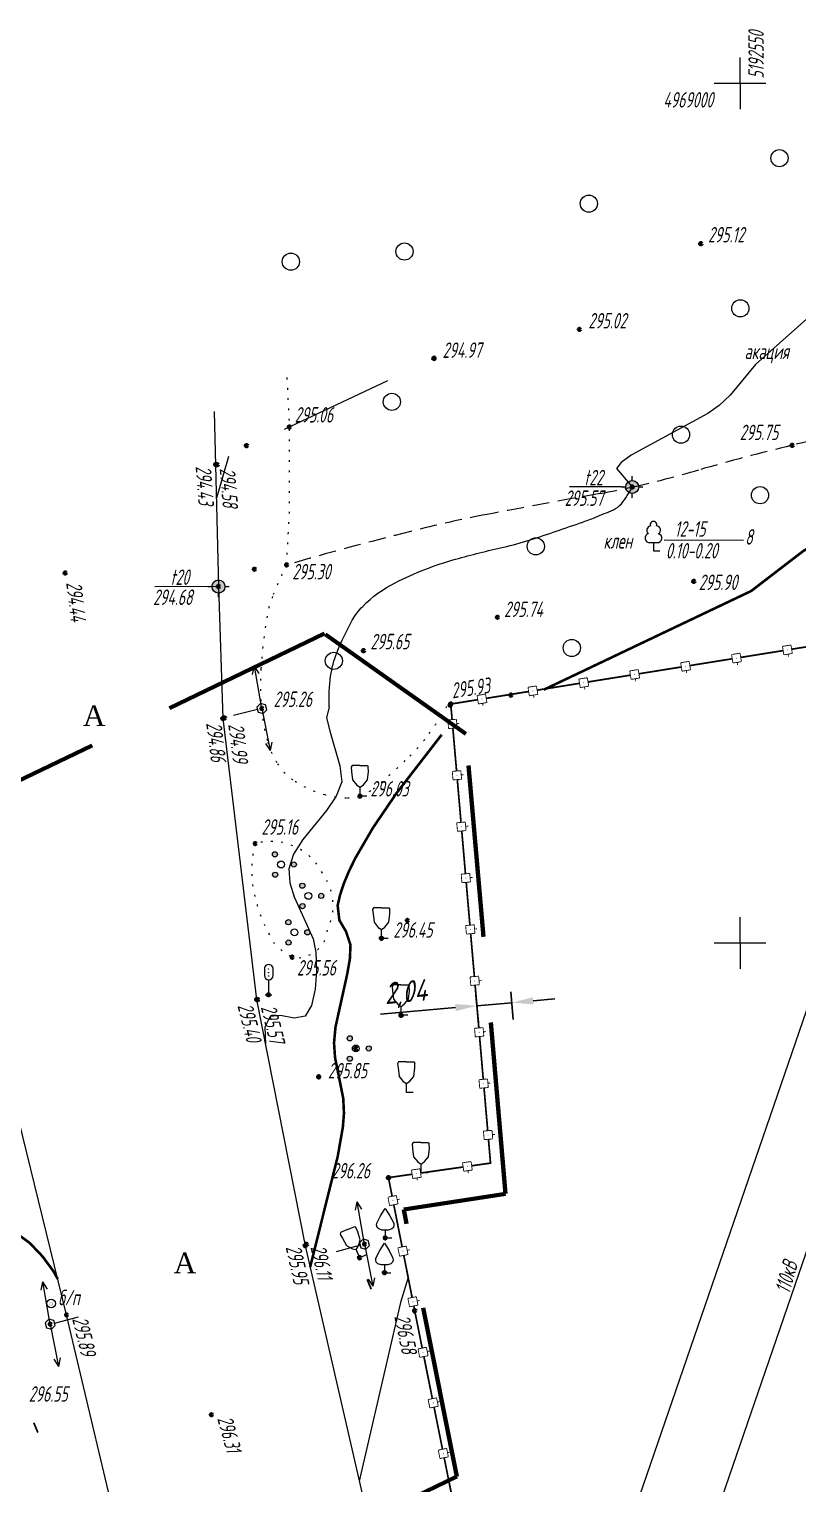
# Model space of a CAD drawing. Header units: metres. Extents: x 1687 to 3282, y 1191 to 1671.
# Drawn here: x 2097.2 to 2141.9, y 1314 to 1398.6 of the extents above; entities that cross this region are included whole.
import ezdxf

# ---------------------------------------------------------------- set-up
doc = ezdxf.new("R2010")
doc.units = ezdxf.units.M
doc.set_wipeout_variables(frame=1)
for name, pattern in [('71100000a', [1, 0, -1]), ('DASHED', [0.75, 0.5, -0.25]), ('DASHEDX2', [1.5, 1, -0.5])]:
    doc.linetypes.add(name, pattern=pattern)
for name, color, linetype, lineweight, transparency in [('31252100', 7, 'Continuous', 18, 0.65), ('51478210', 7, 'Continuous', 18, 0.65), ('51478610', 7, 'Continuous', 18, 0.65), ('62143700', 7, 'Continuous', 18, 0.65), ('71100000', 7, 'Continuous', 18, 0.65), ('71133100', 7, 'Continuous', 18, 0.65), ('71133200', 7, 'Continuous', 18, 0.65), ('71133300', 7, 'Continuous', 18, 0.65), ('71211000', 7, 'Continuous', 18, 0.65), ('82212100', 7, 'Continuous', 18, 0.65), ('ELE_SKLAD', 7, 'Continuous', 18, 0.65), ('GEO_POINTS', 7, 'Continuous', 18, 0.65), ('Grid', 7, 'Continuous', 18, 0.65), ('Otm', 7, 'Continuous', 18, 0.65), ('R_Поверхность4_CNT-MAJ', 7, 'Continuous', 18, 0.65), ('R_Поверхность4_CNT-MIN', 7, 'Continuous', 18, 0.65), ('R_Поверхность5_CNT-MAJ', 7, 'Continuous', 18, 0.65), ('Sit', 7, 'Continuous', 18, 0.65), ('Text', 7, 'Continuous', 18, 0.65), ('Text_com', 7, 'Continuous', 18, 0.65), ('Us_znak', 7, 'Continuous', 18, 0.65), ('Us_znak_fon', 7, 'Continuous', 18, 0.65), ('Рамка и сетка', 7, 'Continuous', 18, 0.65)]:
    doc.layers.add(name, color=color, linetype=linetype, lineweight=lineweight, transparency=transparency)
doc.layers.add('Сети_К2.Метки', color=90, linetype='Continuous', lineweight=9)
doc.styles.add('eskd', font='ESKD1.shx', dxfattribs={"width": 1.2, "oblique": 15})
doc.styles.get("Standard").update_dxf_attribs({"font": 'GOST_0.TTF', "oblique": 15})
doc.styles.add('style1', font='times.ttf', dxfattribs={"height": 1})
doc.dimstyles.new('ISO-25', dxfattribs={"dimtxt": 2.5, "dimasz": 2.5, "dimexe": 1.25, "dimexo": 0.625, "dimtad": 1, "dimtxsty": 'Standard', "dimcen": 2.5, "dimadec": 0, "dimazin": 0, "dimtfac": 1, "dimtmove": 0, "dimatfit": 3, "dimfxl": 1, "dimarcsym": 0})

# ---------------------------------------------------------------- blocks, each defined once
blk = doc.blocks.new('51478210')
for p, q in [((0.05, 0.51), (0.05, 3.41)), ((-0.25, 0.52), (-0.55, 0)), ((0.35, 0.52), (-0.25, 0.52)), ((0, 0.05), (0.1, 0.05)), ((0, -0.05), (0, 0.05)), ((0.1, 0.05), (0.1, -0.05)), ((0.65, 0), (0.35, 0.52)), ((-0.55, 0), (-0.25, -0.52)), ((-0.25, -0.52), (0.35, -0.52)), ((0.1, -0.05), (0, -0.05)), ((0.35, -0.52), (0.65, 0))]:
    blk.add_line(p, q)
at = {"style": 'eskd', "oblique": 15}
blk.add_attdef('Z', (1.22, -0.87), '', height=2, dxfattribs=at)
blk = doc.blocks.new('51478610')
at = {"color": 7}
blk.add_wipeout([(0.5, 0.05), (0.48, 0.15), (0.44, 0.24), (0.39, 0.32), (0.32, 0.39), (0.24, 0.44), (0.15, 0.48), (0.05, 0.5), (-0.05, 0.5), (-0.15, 0.48), (-0.24, 0.44), (-0.32, 0.39), (-0.39, 0.32), (-0.44, 0.24), (-0.48, 0.15), (-0.5, 0.05), (-0.5, -0.05), (-0.48, -0.15), (-0.44, -0.24), (-0.39, -0.32), (-0.32, -0.39), (-0.24, -0.44), (-0.15, -0.48), (-0.05, -0.5), (0.05, -0.5), (0.15, -0.48), (0.24, -0.44), (0.32, -0.39), (0.39, -0.32), (0.44, -0.24), (0.48, -0.15), (0.5, -0.05)], dxfattribs=at)
at = {"color": 7, "const_width": 0.375}
blk.add_lwpolyline([(0.01, 0.01, 1), (-0.01, -0.01, 1), (0.01, 0.01)], format="xyb", close=True, dxfattribs=at)
blk.add_circle((0, 0), 0.5)
at = {"style": 'eskd', "oblique": 15}
blk.add_attdef('Z', (1.11, -0.78), '', height=2, dxfattribs=at)
blk = doc.blocks.new('71133200')
for p, q in [((-0.924145, 3.560442), (-1.024145, 3.360442)), ((-0.024145, 3.560442), (-0.924145, 3.560442)), ((-0.024145, 3.560442), (0.875855, 3.560442)), ((0.875855, 3.560442), (0.958164, 3.395824)), ((0.975974, 2.864397), (0.958164, 3.395824)), ((-1.024145, 3.360442), (-0.977382, 2.864397)), ((-0.977382, 2.864397), (-0.861899, 1.88241)), ((-0.861899, 1.88241), (-0.374616, 1.28565)), ((0.401375, 1.321765), (0.861899, 1.88241)), ((0.861899, 1.88241), (0.975974, 2.864397)), ((-0.374616, 1.28565), (0, 1.039723)), ((0, 1.039723), (0.401375, 1.321765)), ((0, 0), (0, 1.039723)), ((0.8, 0), (0, 0))]:
    blk.add_line(p, q)
at = {"style": 'eskd', "oblique": 14.99997778}
blk.add_attdef('Z', (1.873004, -0.239356), '', height=2, dxfattribs=at)
blk = doc.blocks.new('71133300')
for p, q in [((0, 0.91), (0, 0)), ((0, 0), (0.76, 0))]:
    blk.add_line(p, q)
blk.add_lwpolyline([(0, 0.91), (-0.38, 0.91), (-0.76, 1.03), (-0.95, 1.21), (-1.01, 1.47), (-0.99, 1.69), (-0.54, 2.57), (0, 3.42), (0.54, 2.57), (0.99, 1.69), (1.01, 1.47), (0.95, 1.21), (0.76, 1.03), (0.39, 0.91)], close=True)
at = {"style": 'eskd', "oblique": 15}
blk.add_attdef('Z', (1.77, -0.69), '', height=2, dxfattribs=at)
blk = doc.blocks.new('62143700')
for p, q in [((0, 1.73), (0, 0)), ((-0.39, 0), (0.41, 0))]:
    blk.add_line(p, q)
for points in [[(0.55, 2.24), (0.55, 3.01, 1.009478), (-0.48, 2.98, 0.98)], [(-0.48, 2.98), (-0.48, 2.24, 1), (0.55, 2.24, -0.02)]]:
    blk.add_lwpolyline(points, format="xyb")
for centre in [(0, 3.01), (0.02, 2.58), (0.02, 2.18)]:
    blk.add_circle(centre, 0.02)
at = {"style": 'eskd', "oblique": 15}
blk.add_attdef('Z', (1.02, -0.16), '', height=2, dxfattribs=at)
blk = doc.blocks.new('31252100a')
blk.add_circle((0, 0), 1)
blk = doc.blocks.new('71211000')
at = {"linetype": 'Continuous'}
h = blk.add_hatch(color=256, dxfattribs=at)
h.paths.add_polyline_path([(-0.39, -1.19, 1), (-0.99, -1.19, 1)])
h.paths.add_polyline_path([(-0.41, 1.18, 1), (-1.01, 1.18, 1)])
h.paths.add_polyline_path([(1.2, 0, 1), (1.8, 0, 1)])
for centre, radius in [((-0.71, 1.18), 0.3), ((0, 0), 0.4), ((1.5, 0), 0.3), ((-0.69, -1.19), 0.3)]:
    blk.add_circle(centre, radius)
blk = doc.blocks.new('GRID')
at = {"layer": 'Grid', "color": 104}
blk.add_line((-1.5, 0), (1.5, 0), dxfattribs=at)
for points in [[(0, 0), (0, 1.5)], [(0, 0), (0, -1.5)]]:
    blk.add_lwpolyline(points, dxfattribs=at)
blk = doc.blocks.new('71133100')
for p, q in [((-0.39, 0.96), (0.43, 0.96)), ((0, 0.96), (0, 0)), ((0, 0), (0.75, 0))]:
    blk.add_line(p, q)
for centre, radius, start, end in [((0.01, 3.04), 0.39, 339.52, 198.62), ((-0.44, 1.5), 0.538, 107.1058, 275.2306), ((-0.26, 2.38), 0.52, 101.09, 227.21), ((0.33, 2.4), 0.5, 301.87, 85.62), ((0.46, 1.48), 0.52, 267.04, 76.7)]:
    blk.add_arc(centre, radius, start, end)
at = {"style": 'eskd', "oblique": 15}
blk.add_attdef('Z', (1.7, -0.17), '', height=2, dxfattribs=at)
blk = doc.blocks.new('POINT')
at = {"layer": 'Us_znak', "linetype": 'Continuous', "lineweight": -2}
h = blk.add_hatch(color=0, dxfattribs=at)
edge = h.paths.add_edge_path()
edge.add_arc((0, 0), 0.05, 0, 360)
at = {"layer": 'Us_znak_fon', "linetype": 'Continuous', "true_color": 0xffffff}
blk.add_hatch(color=7, dxfattribs=at).paths.add_polyline_path([(-0.422, 0.05, -0.346708), (-0.05, 0.422), (-0.05, 0.625), (0.05, 0.625), (0.05, 0.422, -0.346708), (0.422, 0.05), (0.625, 0.05), (0.625, -0.05), (0.422, -0.05, -0.346708), (0.05, -0.422), (0.05, -0.625), (-0.05, -0.625), (-0.05, -0.422, -0.346708), (-0.422, -0.05), (-0.625, -0.05), (-0.625, 0.05)])
at = {"layer": 'Us_znak', "color": 0, "linetype": 'Continuous', "lineweight": -2}
for p, q in [((-0.625, 0), (-0.375, 0)), ((0, 0.375), (0, 0.625)), ((0.375, 0), (0.625, 0)), ((0, -0.625), (0, -0.375))]:
    blk.add_line(p, q, dxfattribs=at)
for radius in [0.375, 0.05]:
    blk.add_circle((0, 0), radius, dxfattribs=at)
blk = doc.blocks.new('NAPR')
at = {"layer": 'Us_znak', "color": 0, "linetype": 'Continuous', "lineweight": -2}
for p in [(-0.191, 2.038), (0.189, 2.037)]:
    blk.add_line(p, (0, 2.5), dxfattribs=at)
blk.add_lwpolyline([(0, 0), (0, 2.5)], dxfattribs=at)
blk = doc.blocks.new('*U92')
at = {"layer": '82212100', "linetype": 'Continuous', "ltscale": 0.5}
for points in [[(5192549.816, 4968966.571, 1), (5192549.767, 4968966.563, 1)], [(5192552.778, 4968967.047, 1), (5192552.729, 4968967.039, 1)], [(5192543.892, 4968965.619, 1), (5192543.843, 4968965.611, 1)], [(5192546.854, 4968966.095, 1), (5192546.805, 4968966.087, 1)], [(5192537.968, 4968964.667, 1), (5192537.919, 4968964.659, 1)], [(5192540.93, 4968965.143, 1), (5192540.881, 4968965.135, 1)], [(5192535.006, 4968964.19, 1), (5192534.957, 4968964.183, 1)], [(5192533.262, 4968962.764, 1), (5192533.266, 4968962.714, 1)], [(5192533.521, 4968959.775, 1), (5192533.525, 4968959.726, 1)], [(5192533.78, 4968956.787, 1), (5192533.784, 4968956.737, 1)], [(5192534.039, 4968953.798, 1), (5192534.043, 4968953.748, 1)], [(5192534.298, 4968950.809, 1), (5192534.302, 4968950.759, 1)], [(5192534.557, 4968947.82, 1), (5192534.561, 4968947.77, 1)], [(5192534.816, 4968944.832, 1), (5192534.82, 4968944.782, 1)], [(5192535.075, 4968941.843, 1), (5192535.079, 4968941.793, 1)], [(5192535.334, 4968938.854, 1), (5192535.338, 4968938.804, 1)], [(5192534.157, 4968937.007, 1), (5192534.107, 4968937, 1)], [(5192531.187, 4968936.584, 1), (5192531.137, 4968936.577, 1)], [(5192529.796, 4968935.041, 1), (5192529.806, 4968934.992, 1)], [(5192530.377, 4968932.098, 1), (5192530.387, 4968932.049, 1)], [(5192530.959, 4968929.154, 1), (5192530.968, 4968929.105, 1)], [(5192531.547, 4968926.213, 1), (5192531.557, 4968926.164, 1)], [(5192532.137, 4968923.271, 1), (5192532.147, 4968923.222, 1)], [(5192532.727, 4968920.33, 1), (5192532.737, 4968920.281, 1)]]:
    blk.add_hatch(color=256, dxfattribs=at).paths.add_polyline_path(points, flags=0)
at = {"layer": '82212100', "linetype": 'Continuous', "ltscale": 0.5, "const_width": 0.05}
for points in [[(5192552.467, 4968967.25), (5192552.961, 4968967.33)], [(5192552.546, 4968966.757), (5192552.467, 4968967.25)], [(5192552.961, 4968967.33), (5192553.04, 4968966.836)], [(5192546.543, 4968966.298), (5192547.037, 4968966.377)], [(5192546.622, 4968965.804), (5192546.543, 4968966.298)], [(5192547.037, 4968966.377), (5192547.116, 4968965.884)], [(5192549.505, 4968966.774), (5192549.999, 4968966.853)], [(5192549.584, 4968966.28), (5192549.505, 4968966.774)], [(5192550.078, 4968966.36), (5192549.584, 4968966.28)], [(5192549.831, 4968966.32), (5192549.855, 4968966.172)], [(5192549.999, 4968966.853), (5192550.078, 4968966.36)], [(5192553.04, 4968966.836), (5192552.546, 4968966.757)], [(5192552.793, 4968966.796), (5192552.817, 4968966.648)], [(5192543.581, 4968965.822), (5192544.075, 4968965.901)], [(5192543.66, 4968965.328), (5192543.581, 4968965.822)], [(5192544.075, 4968965.901), (5192544.154, 4968965.408)], [(5192547.116, 4968965.884), (5192546.622, 4968965.804)], [(5192546.869, 4968965.844), (5192546.893, 4968965.696)], [(5192537.657, 4968964.87), (5192538.151, 4968964.949)], [(5192537.736, 4968964.376), (5192537.657, 4968964.87)], [(5192538.151, 4968964.949), (5192538.23, 4968964.455)], [(5192540.619, 4968965.346), (5192541.113, 4968965.425)], [(5192540.698, 4968964.852), (5192540.619, 4968965.346)], [(5192541.192, 4968964.932), (5192540.698, 4968964.852)], [(5192540.945, 4968964.892), (5192540.969, 4968964.744)], [(5192541.113, 4968965.425), (5192541.192, 4968964.932)], [(5192544.154, 4968965.408), (5192543.66, 4968965.328)], [(5192543.907, 4968965.368), (5192543.931, 4968965.22)], [(5192534.695, 4968964.394), (5192535.189, 4968964.473)], [(5192534.774, 4968963.9), (5192534.695, 4968964.394)], [(5192535.268, 4968963.979), (5192534.774, 4968963.9)], [(5192535.021, 4968963.94), (5192535.045, 4968963.792)], [(5192535.189, 4968964.473), (5192535.268, 4968963.979)], [(5192538.23, 4968964.455), (5192537.736, 4968964.376)], [(5192537.983, 4968964.416), (5192538.007, 4968964.268)], [(5192532.994, 4968962.967), (5192533.492, 4968963.01)], [(5192533.037, 4968962.469), (5192532.994, 4968962.967)], [(5192533.492, 4968963.01), (5192533.535, 4968962.512)], [(5192533.535, 4968962.512), (5192533.037, 4968962.469)], [(5192533.513, 4968962.761), (5192533.663, 4968962.774)], [(5192533.253, 4968959.978), (5192533.751, 4968960.021)], [(5192533.296, 4968959.48), (5192533.253, 4968959.978)], [(5192533.794, 4968959.523), (5192533.296, 4968959.48)], [(5192533.751, 4968960.021), (5192533.794, 4968959.523)], [(5192533.772, 4968959.772), (5192533.922, 4968959.785)], [(5192533.512, 4968956.989), (5192534.01, 4968957.032)], [(5192533.555, 4968956.491), (5192533.512, 4968956.989)], [(5192534.01, 4968957.032), (5192534.053, 4968956.534)], [(5192534.053, 4968956.534), (5192533.555, 4968956.491)], [(5192534.031, 4968956.783), (5192534.181, 4968956.796)], [(5192533.771, 4968954), (5192534.269, 4968954.044)], [(5192533.814, 4968953.502), (5192533.771, 4968954)], [(5192534.269, 4968954.044), (5192534.312, 4968953.546)], [(5192534.29, 4968953.795), (5192534.44, 4968953.808)], [(5192534.312, 4968953.546), (5192533.814, 4968953.502)], [(5192534.03, 4968951.012), (5192534.528, 4968951.055)], [(5192534.528, 4968951.055), (5192534.571, 4968950.557)], [(5192534.073, 4968950.514), (5192534.03, 4968951.012)], [(5192534.571, 4968950.557), (5192534.073, 4968950.514)], [(5192534.549, 4968950.806), (5192534.699, 4968950.819)], [(5192534.289, 4968948.023), (5192534.787, 4968948.066)], [(5192534.332, 4968947.525), (5192534.289, 4968948.023)], [(5192534.787, 4968948.066), (5192534.83, 4968947.568)], [(5192534.808, 4968947.817), (5192534.958, 4968947.83)], [(5192534.83, 4968947.568), (5192534.332, 4968947.525)], [(5192534.548, 4968945.034), (5192535.046, 4968945.077)], [(5192534.591, 4968944.536), (5192534.548, 4968945.034)], [(5192535.089, 4968944.579), (5192534.591, 4968944.536)], [(5192535.046, 4968945.077), (5192535.089, 4968944.579)], [(5192535.067, 4968944.828), (5192535.217, 4968944.841)], [(5192534.807, 4968942.045), (5192535.305, 4968942.088)], [(5192534.85, 4968941.547), (5192534.807, 4968942.045)], [(5192535.305, 4968942.088), (5192535.348, 4968941.59)], [(5192535.326, 4968941.839), (5192535.476, 4968941.852)], [(5192535.348, 4968941.59), (5192534.85, 4968941.547)], [(5192535.066, 4968939.056), (5192535.564, 4968939.1)], [(5192535.109, 4968938.558), (5192535.066, 4968939.056)], [(5192535.607, 4968938.602), (5192535.109, 4968938.558)], [(5192535.564, 4968939.1), (5192535.607, 4968938.602)], [(5192535.585, 4968938.851), (5192535.735, 4968938.864)], [(5192530.879, 4968936.793), (5192531.374, 4968936.863)], [(5192530.95, 4968936.298), (5192530.879, 4968936.793)], [(5192531.374, 4968936.863), (5192531.445, 4968936.368)], [(5192533.849, 4968937.215), (5192534.344, 4968937.286)], [(5192533.92, 4968936.72), (5192533.849, 4968937.215)], [(5192534.415, 4968936.791), (5192533.92, 4968936.72)], [(5192534.167, 4968936.756), (5192534.188, 4968936.607)], [(5192534.344, 4968937.286), (5192534.415, 4968936.791)], [(5192531.445, 4968936.368), (5192530.95, 4968936.298)], [(5192531.197, 4968936.333), (5192531.218, 4968936.185)], [(5192529.507, 4968935.213), (5192529.998, 4968935.31)], [(5192529.604, 4968934.722), (5192529.507, 4968935.213)], [(5192529.998, 4968935.31), (5192530.095, 4968934.819)], [(5192530.046, 4968935.065), (5192530.193, 4968935.094)], [(5192530.095, 4968934.819), (5192529.604, 4968934.722)], [(5192530.089, 4968932.27), (5192530.579, 4968932.367)], [(5192530.186, 4968931.779), (5192530.089, 4968932.27)], [(5192530.676, 4968931.876), (5192530.186, 4968931.779)], [(5192530.579, 4968932.367), (5192530.676, 4968931.876)], [(5192530.628, 4968932.121), (5192530.775, 4968932.151)], [(5192530.67, 4968929.327), (5192531.16, 4968929.424)], [(5192530.767, 4968928.836), (5192530.67, 4968929.327)], [(5192531.16, 4968929.424), (5192531.257, 4968928.933)], [(5192531.209, 4968929.178), (5192531.356, 4968929.207)], [(5192531.257, 4968928.933), (5192530.767, 4968928.836)], [(5192531.258, 4968926.384), (5192531.748, 4968926.482)], [(5192531.356, 4968925.894), (5192531.258, 4968926.384)], [(5192531.846, 4968925.992), (5192531.356, 4968925.894)], [(5192531.748, 4968926.482), (5192531.846, 4968925.992)], [(5192531.797, 4968926.237), (5192531.944, 4968926.267)], [(5192531.848, 4968923.443), (5192532.338, 4968923.541)], [(5192531.946, 4968922.952), (5192531.848, 4968923.443)], [(5192532.338, 4968923.541), (5192532.436, 4968923.051)], [(5192532.387, 4968923.296), (5192532.534, 4968923.325)], [(5192532.436, 4968923.051), (5192531.946, 4968922.952)], [(5192532.438, 4968920.501), (5192532.928, 4968920.6)], [(5192532.928, 4968920.6), (5192533.026, 4968920.109)], [(5192532.536, 4968920.011), (5192532.438, 4968920.501)], [(5192533.026, 4968920.109), (5192532.536, 4968920.011)], [(5192532.977, 4968920.355), (5192533.124, 4968920.384)]]:
    blk.add_lwpolyline(points, dxfattribs=at)
at = {"layer": '82212100', "linetype": 'Continuous', "ltscale": 0.5}
for points in [[(5192553, 4968967.083, 0.1, 0.1, 0), (5192554.283, 4968967.289, 0.1, 0.1, 0), (5192555.467, 4968967.49, 0, 0, 0)], [(5192547.076, 4968966.131, 0.1, 0.1, 0), (5192549.545, 4968966.527, 0.1, 0.1, 0)], [(5192550.038, 4968966.607, 0.1, 0.1, 0), (5192552.507, 4968967.003, 0.1, 0.1, 0)], [(5192541.152, 4968965.178, 0.1, 0.1, 0), (5192543.621, 4968965.575, 0.1, 0.1, 0)], [(5192544.114, 4968965.654, 0.1, 0.1, 0), (5192546.583, 4968966.051, 0.1, 0.1, 0)], [(5192535.228, 4968964.226, 0.1, 0.1, 0), (5192537.697, 4968964.623, 0.1, 0.1, 0)], [(5192538.19, 4968964.702, 0.1, 0.1, 0), (5192540.659, 4968965.099, 0.1, 0.1, 0)], [(5192533.243, 4968962.988, 0.1, 0.1, 0), (5192533.164, 4968963.894, 0.1, 0.1, 0), (5192534.735, 4968964.147, 0, 0, 0)], [(5192533.502, 4968960, 0.1, 0.1, 0), (5192533.286, 4968962.49, 0.1, 0.1, 0)], [(5192533.761, 4968957.011, 0.1, 0.1, 0), (5192533.545, 4968959.502, 0.1, 0.1, 0)], [(5192534.02, 4968954.022, 0.1, 0.1, 0), (5192533.804, 4968956.513, 0.1, 0.1, 0)], [(5192534.279, 4968951.033, 0.1, 0.1, 0), (5192534.063, 4968953.524, 0.1, 0.1, 0)], [(5192534.538, 4968948.044, 0.1, 0.1, 0), (5192534.322, 4968950.535, 0.1, 0.1, 0)], [(5192534.797, 4968945.056, 0.1, 0.1, 0), (5192534.581, 4968947.546, 0.1, 0.1, 0)], [(5192535.056, 4968942.067, 0.1, 0.1, 0), (5192534.84, 4968944.558, 0.1, 0.1, 0)], [(5192535.315, 4968939.078, 0.1, 0.1, 0), (5192535.099, 4968941.569, 0.1, 0.1, 0)], [(5192534.38, 4968937.038, 0.1, 0.1, 0), (5192535.478, 4968937.194, 0.1, 0.1, 0), (5192535.358, 4968938.58, 0, 0, 0)], [(5192531.409, 4968936.616, 0.1, 0.1, 0), (5192533.885, 4968936.968, 0.1, 0.1, 0)], [(5192529.753, 4968935.261, 0.1, 0.1, 0), (5192529.538, 4968936.35, 0.1, 0.1, 0), (5192530.914, 4968936.546, 0, 0, 0)], [(5192530.334, 4968932.318, 0.1, 0.1, 0), (5192529.849, 4968934.771, 0.1, 0.1, 0)], [(5192530.915, 4968929.375, 0.1, 0.1, 0), (5192530.431, 4968931.828, 0.1, 0.1, 0)], [(5192531.503, 4968926.433, 0.1, 0.1, 0), (5192531.067, 4968928.608, 0.1, 0.1, 0), (5192531.012, 4968928.885, 0, 0, 0)], [(5192532.093, 4968923.492, 0.1, 0.1, 0), (5192531.601, 4968925.943, 0.1, 0.1, 0)], [(5192532.683, 4968920.55, 0.1, 0.1, 0), (5192532.191, 4968923.002, 0.1, 0.1, 0)], [(5192533.274, 4968917.609, 0.1, 0.1, 0), (5192533.185, 4968918.05, 0.1, 0.1, 0), (5192532.781, 4968920.06, 0, 0, 0)]]:
    blk.add_lwpolyline(points, format="xyseb", dxfattribs=at)
blk = doc.blocks.new('*D97')
at = {"layer": 'Defpoints', "color": 0, "transparency": 16777216}
for p in [(2123.244, 1341.77), (2123.355, 1340.486), (2125.391, 1340.662)]:
    blk.add_point(p, dxfattribs=at)
at = {"layer": 'Сети_К2.Метки', "color": 0, "lineweight": -2, "transparency": 16777216}
for p, q in [((2123.328, 1340.797), (2123.19, 1342.392)), ((2125.364, 1340.974), (2125.225, 1342.569)), ((2126.525, 1342.054), (2127.77, 1342.162)), ((2121.998, 1341.662), (2117.64, 1341.284)), ((2125.279, 1341.946), (2123.244, 1341.77))]:
    blk.add_line(p, q, dxfattribs=at)
at = {"layer": 'Сети_К2.Метки', "color": 0, "transparency": 16777216}
for points in [[(2126.507, 1342.262), (2126.543, 1341.846), (2125.279, 1341.946)], [(2121.98, 1341.869), (2122.016, 1341.454), (2123.244, 1341.77)]]:
    blk.add_solid(points, dxfattribs=at)
at = {"layer": 'Сети_К2.Метки', "color": 0, "lineweight": -2, "transparency": 16777216, "insert": (2119.107, 1342.446), "char_height": 1.25, "attachment_point": 5, "rotation": 4.95275}
blk.add_mtext('2,04', dxfattribs=at)

msp = doc.modelspace()

# ---------------------------------------------------------------- linework, layer by layer
for p, q in [((2116.86, 1325.839), (2117.1, 1325.279)), ((2097.456, 1317.504), (2097.697, 1316.944))]:
    msp.add_line(p, q)
at = {"layer": '71100000', "linetype": '71100000a', "ltscale": 0.5, "elevation": 295.296, "flags": 128}
msp.add_lwpolyline([(2112.176, 1367.408), (2112.34, 1370.524), (2112.34, 1373.365), (2112.341, 1375.579), (2112.185, 1378.712)], dxfattribs=at)
at = {"layer": '71100000', "linetype": '71100000a', "ltscale": 0.5}
msp.add_lwpolyline([(2121.576, 1359.346, -0.033341), (2120.467, 1357.594, -0.040077), (2119.341, 1356.287, -0.02593), (2117.201, 1354.38, -0.086762), (2116.445, 1353.964, -0.09468), (2115.705, 1353.859, -0.052085), (2114.369, 1354.064, -0.080866), (2112.66, 1354.822, -0.105772), (2111.648, 1355.842, -0.071558), (2111.075, 1357.1, -0.049588), (2110.708, 1359.054, -0.036869), (2110.678, 1361.377, -0.027793), (2111.036, 1364.436, -0.048657), (2111.348, 1365.569, -0.028294), (2112.176, 1367.408)], format="xyb", dxfattribs=at)
at = {"layer": '71100000', "linetype": '71100000a', "ltscale": 0.5, "elevation": 295.156, "flags": 128}
msp.add_lwpolyline([(2110.344, 1351.2, 0.101262), (2110.212, 1348.649, 0.092225), (2111.426, 1345.436, 0.102636), (2112.497, 1344.595, 0.17476), (2113.464, 1344.707, 0.282965), (2114.551, 1346.206, 0.27822), (2114.279, 1349.434, 0.365399), (2110.344, 1351.2, -7.364378)], format="xyb", dxfattribs=at)
at = {"layer": 'GEO_POINTS', "lineweight": 60}
for centre in [(2136.276, 1386.096, 295.124), (2129.21, 1381.106, 295.02), (2120.745, 1379.425, 294.974), (2112.341, 1375.429, 295.055), (2109.834, 1374.342, 294.594), (2141.587, 1374.366, 295.75), (2108.037, 1373.251, 294.432), (2108.131, 1373.241, 294.582), (2132.284, 1371.942, 295.573), (2112.176, 1367.408, 295.296), (2099.29, 1366.941, 294.441), (2110.3, 1367.159, 294.752), (2108.206, 1366.15, 294.676), (2135.864, 1366.457, 295.904), (2124.441, 1364.365, 295.735), (2116.647, 1362.422, 295.652), (2125.229, 1359.837, 295.973), (2110.731, 1359.06, 295.26), (2121.69, 1359.248, 295.932), (2121.723, 1359.317, 295.933), (2108.457, 1358.479, 294.857), (2108.555, 1358.502, 294.989), (2116.445, 1353.964, 296.035), (2110.344, 1351.2, 295.156), (2119.2, 1346.731, 296.294), (2117.689, 1345.686, 296.448), (2112.497, 1344.595, 295.561), (2110.427, 1342.133, 295.405), (2110.496, 1342.127, 295.572), (2111.114, 1342.407, 295.586), (2118.831, 1341.213, 296.04), (2116.199, 1339.283, 296.097), (2114.033, 1337.634, 295.854), (2118.097, 1331.772, 296.256), (2113.255, 1327.811, 295.95), (2113.319, 1327.895, 296.113), (2116.707, 1327.905, 296.726), (2117.909, 1328.27, 296.432), (2116.424, 1327.116, 296.512), (2117.864, 1326.243, 296.285), (2098.427, 1324.437, 295.998), (2099.368, 1323.787, 295.888), (2119.626, 1324.03, 296.581), (2098.417, 1323.248, 296.193), (2107.799, 1317.98, 296.313)]:
    msp.add_circle(centre, 0.06, dxfattribs=at)
at = {"layer": 'R_Поверхность4_CNT-MAJ', "color": 32, "const_width": 0.15, "elevation": 296, "flags": 128}
for points in [[(2163.592, 1388.017), (2163.274, 1386.557), (2162.844, 1385.143), (2162.302, 1383.773), (2161.647, 1382.448), (2160.881, 1381.169), (2160.002, 1379.934), (2159.011, 1378.744), (2158.132, 1377.862), (2157.137, 1377.027), (2154.868, 1375.469), (2142.248, 1368.225), (2139.205, 1365.891), (2127.131, 1360.147)], [(2121.196, 1357.535), (2118.552, 1354.113), (2117.203, 1352.129), (2116.185, 1350.381), (2115.8, 1349.597), (2115.498, 1348.871), (2115.278, 1348.205), (2115.141, 1347.599), (2115.241, 1346.742), (2115.626, 1346.089), (2115.888, 1345.308), (2115.854, 1344.502), (2115.69, 1343.573), (2115.017, 1340.539), (2114.931, 1339.612), (2114.988, 1338.766), (2115.466, 1336.387), (2115.508, 1335.506), (2115.445, 1334.715), (2115.144, 1333.001), (2113.54, 1326.567)]]:
    msp.add_lwpolyline(points, dxfattribs=at)
at = {"layer": 'R_Поверхность4_CNT-MAJ', "color": 32, "const_width": 0.15, "flags": 128}
for points, elevation in [([(2112.125, 1367.401), (2112.125, 1367.401)], 8), ([(2112.138, 1367.403), (2112.138, 1367.403)], 6), ([(2112.151, 1367.404), (2112.151, 1367.404)], 4), ([(2112.164, 1367.406), (2112.164, 1367.406)], 2)]:
    msp.add_lwpolyline(points, close=True, dxfattribs=dict(at, elevation=elevation))
msp.add_lwpolyline([(2112.176, 1367.408), (2112.176, 1367.408)], close=True, dxfattribs=at)
at = {"layer": 'R_Поверхность4_CNT-MIN', "color": 32, "flags": 128}
for points, elevation in [([(2148.211, 1386.837), (2139.464, 1379.056), (2137.986, 1377.279), (2137.344, 1376.677), (2136.69, 1376.215), (2132.218, 1373.786), (2131.648, 1373.369), (2131.375, 1373.007), (2132.279, 1371.941), (2132.279, 1371.941)], 295.5), ([(2112.04, 1375.298), (2118.052, 1378.144)], 295), ([(2108.791, 1373.708), (2108.083, 1371.298)], 294.5), ([(2114.656, 1359.151), (2114.494, 1358.519), (2114.696, 1357.679), (2115.264, 1355.728), (2115.387, 1354.797), (2115.06, 1353.956), (2114.487, 1353.117), (2113.117, 1351.433), (2112.576, 1350.586), (2112.3, 1349.731), (2112.351, 1348.925), (2112.602, 1348.106), (2113.711, 1345.662), (2113.88, 1344.886), (2113.91, 1343.826), (2113.835, 1342.732), (2113.626, 1341.784), (2113.254, 1341.162), (2112.609, 1341.053), (2111.814, 1341.201), (2111.222, 1341.142), (2110.899, 1340.524), (2110.941, 1339.529)], 295.5), ([(2119.243, 1325.967), (2118.805, 1324.517), (2116.394, 1314.125)], 296.5)]:
    msp.add_lwpolyline(points, dxfattribs=dict(at, elevation=elevation))
at = {"layer": 'R_Поверхность4_CNT-MIN', "color": 32}
msp.add_lwpolyline([(2114.656, 1359.151, -0.047079), (2114.734, 1360.944, -0.060351), (2115.093, 1362.299, -0.032486), (2115.995, 1364.196, -0.068353), (2116.598, 1364.996, -0.079957), (2118.49, 1366.373, -0.049377), (2122.007, 1367.742, -0.013456), (2124.8, 1368.441, 0.024271), (2126.34, 1368.862, 0.002924), (2127.866, 1369.37, 0.002888), (2129.406, 1369.903, 0.011034), (2130.107, 1370.167, 0.007053), (2131.188, 1370.621, 0.117772), (2131.652, 1370.97, 0.058578), (2132.279, 1371.941)], format="xyb", dxfattribs=at)
at = {"layer": 'R_Поверхность4_CNT-MIN', "color": 32, "flags": 128}
for points, elevation in [([(2112.129, 1367.401), (2112.129, 1367.401)], 7.5), ([(2112.132, 1367.402), (2112.132, 1367.402)], 7), ([(2112.135, 1367.402), (2112.135, 1367.402)], 6.5), ([(2112.141, 1367.403), (2112.141, 1367.403)], 5.5), ([(2112.144, 1367.403), (2112.144, 1367.403)], 5), ([(2112.148, 1367.404), (2112.148, 1367.404)], 4.5), ([(2112.154, 1367.405), (2112.154, 1367.405)], 3.5), ([(2112.157, 1367.405), (2112.157, 1367.405)], 3), ([(2112.16, 1367.406), (2112.16, 1367.406)], 2.5), ([(2112.167, 1367.406), (2112.167, 1367.406)], 1.5), ([(2112.17, 1367.407), (2112.17, 1367.407)], 1), ([(2112.173, 1367.407), (2112.173, 1367.407)], 0.5)]:
    msp.add_lwpolyline(points, close=True, dxfattribs=dict(at, elevation=elevation))
at = {"layer": 'R_Поверхность5_CNT-MAJ', "color": 32, "elevation": 296, "flags": 128}
msp.add_lwpolyline([(2098.855, 1325.872, 0.15, 0.15, 0), (2098.586, 1326.351, 0.15, 0.15, 0), (2097.968, 1327.188, 0.15, 0.15, 0), (2097.221, 1327.972, 0.15, 0.15, 0), (2096.465, 1328.522, 0.15, 0.15, 0), (2095.819, 1328.656, 0.15, 0.15, 0), (2094.841, 1326.976, 0.15, 0.15, 0), (2085.219, 1298.464, 0.15, 0.15, 0), (2082.214, 1292.079, 0.15, 0.15, 0), (2074.235, 1279.077, 0.15, 0.15, 0), (2073.417, 1276.069, 0.15, 0.15, 0), (2072.395, 1274.415, 0.15, 0.15, 0), (2071.405, 1273.421, 0.15, 0.15, 0), (2070.112, 1272.352, 0.15, 0.15, 0), (2066.806, 1270.037, 0.15, 0.15, 0), (2052.713, 1261.317, 0.15, 0.15, 0)], format="xyseb", dxfattribs=at)
at = {"layer": 'Sit', "linetype": 'DASHEDX2'}
msp.add_lwpolyline([(2187.242, 1385.692, 0.008263), (2172.825, 1382.151, 0.009446), (2160.331, 1378.609, 0.000922), (2156.725, 1377.505, -0.004963), (2156.054, 1377.306, -0.033147), (2150.173, 1376.035, 0.022792), (2141.587, 1374.366, 0.010419), (2136.152, 1372.93, -0.014673), (2132.284, 1371.942, -0.01088), (2130.407, 1371.564, 0.003121), (2123.842, 1370.347, 0.014316), (2119.383, 1369.358, 0.008757), (2112.176, 1367.408)], format="xyb", dxfattribs=at)
at = {"layer": 'Sit', "flags": 128}
for points, elevation in [([(2107.963, 1376.334), (2108.206, 1366.15), (2108.457, 1358.479), (2110.427, 1342.133), (2113.255, 1327.811), (2116.622, 1313.129), (2120.377, 1297.18), (2123.491, 1284.086), (2126.35, 1272.084), (2128.519, 1262.524)], 294.432), ([(2114.311, 1260.897), (2110.2, 1278.015), (2106.683, 1292.368), (2105.644, 1296.976), (2102.793, 1309.326), (2099.368, 1323.787), (2095.407, 1339.868), (2092.077, 1354.303), (2088.958, 1367.566), (2088.131, 1372.001)], 298.209), ([(2131.659, 1371.942), (2128.632, 1371.942)], 295.573), ([(2108.206, 1366.15), (2104.504, 1366.133)], 293.758), ([(2102.48, 1211.349), (2150.245, 1350.181)], 300.07), ([(2143.051, 1343.309), (2098.96, 1215.156)], 295.573)]:
    msp.add_lwpolyline(points, dxfattribs=dict(at, elevation=elevation))
msp.add_lwpolyline([(2134.145, 1368.864), (2138.752, 1368.848)], dxfattribs=at)

# ---------------------------------------------------------------- block references
at = {"layer": '31252100', "color": 7, "xscale": 0.5, "yscale": 0.5, "zscale": 0.5}
for p in [(2140.851, 1391.067), (2129.758, 1388.424), (2119.031, 1385.634), (2112.419, 1385.046), (2138.574, 1382.33), (2118.297, 1376.896), (2135.121, 1374.987), (2139.721, 1371.461), (2126.669, 1368.486), (2114.92, 1361.83), (2128.764, 1362.578)]:
    msp.add_blockref('31252100a', p, dxfattribs=at)
at = {"layer": '51478210', "color": 7, "xscale": 0.4999999999999997, "yscale": 0.4999999999999997, "zscale": 0.4999999999999997}
for p, rotation in [((2110.738, 1359.036, 295.26), 104.2115745647128), ((2116.715, 1327.882, 296.726), 105.3559912080738), ((2098.41, 1323.271, 296.193), 284.7072490248933)]:
    msp.add_blockref('51478210', p, dxfattribs=dict(at, rotation=rotation))
at = {"layer": '62143700', "color": 7, "xscale": 0.5, "yscale": 0.5, "zscale": 0.5, "rotation": 359.8325519239484}
msp.add_blockref('62143700', (2111.114, 1342.407, 295.586), dxfattribs=at)
at = {"layer": '71133100', "color": 7, "xscale": 0.5, "yscale": 0.5, "zscale": 0.5}
msp.add_blockref('71133100', (2133.517, 1368.224, -0.161), dxfattribs=at)
at = {"layer": '71133200', "color": 7, "xscale": 0.5, "yscale": 0.5, "zscale": 0.5}
for p in [(2116.445, 1353.964, 296.035), (2117.689, 1345.686, 296.448), (2118.831, 1341.213, 296.04), (2119.145, 1336.719), (2119.995, 1332.042)]:
    msp.add_blockref('71133200', p, dxfattribs=at)
at = {"layer": '71133200', "color": 7, "xscale": 0.5, "yscale": 0.5, "zscale": 0.5, "rotation": 22.97104933810616}
msp.add_blockref('71133200', (2116.424, 1327.116, 296.512), dxfattribs=at)
at = {"layer": '71133300', "color": 7, "xscale": 0.5, "yscale": 0.5, "zscale": 0.5}
for p in [(2117.909, 1328.27, 296.432), (2117.864, 1326.243, 296.285)]:
    msp.add_blockref('71133300', p, dxfattribs=at)
at = {"layer": '71211000', "color": 7, "xscale": 0.5, "yscale": 0.5, "zscale": 0.5}
for p in [(2111.846, 1349.984, 287.61), (2113.439, 1348.158), (2112.628, 1346.038), (2116.199, 1339.283, 296.097)]:
    msp.add_blockref('71211000', p, dxfattribs=at)
at = {"layer": '82212100', "color": 7}
msp.add_blockref('*U92', (-5190411.441, -4967604.578), dxfattribs=at)
at = {"layer": 'Grid', "color": 7, "linetype": 'Continuous'}
for p in [(2138.559, 1395.422), (2138.559, 1345.422)]:
    msp.add_blockref('GRID', p, dxfattribs=at)
at = {"layer": 'Sit', "color": 7, "linetype": 'Continuous'}
for p in [(2132.284, 1371.942), (2108.206, 1366.15, 293.758)]:
    msp.add_blockref('POINT', p, dxfattribs=at)
at = {"layer": 'Sit', "color": 7, "linetype": 'Continuous', "xscale": -1, "rotation": 9.875218082811275}
for p in [(2110.731, 1359.06, 295.26), (2116.707, 1327.905, 296.726)]:
    msp.add_blockref('NAPR', p, dxfattribs=at)
at = {"layer": 'Sit', "color": 7, "linetype": 'Continuous', "rotation": 191.202181379012}
for p in [(2110.731, 1359.06, 295.26), (2116.707, 1327.905, 296.726), (2098.417, 1323.248, 296.193)]:
    msp.add_blockref('NAPR', p, dxfattribs=at)

# ---------------------------------------------------------------- texts
at = {"layer": 'ELE_SKLAD', "oblique": 13, "width": 0.8}
for s, p in [('t22', (2129.489, 1372.037, 294.273)), ('t20', (2105.411, 1366.245, 292.458))]:
    msp.add_text(s, height=0.9, dxfattribs=at).set_placement(p)
at = {"layer": 'Otm', "oblique": 13, "width": 0.8}
for s, p in [('295.12', (2136.695, 1386.166, 295.124)), ('295.02', (2129.727, 1381.161, 295.02)), ('294.97', (2121.246, 1379.449, 294.974)), ('акация', (2138.819, 1379.38, 0.02)), ('295.06', (2112.641, 1375.689, 295.055)), ('295.75', (2138.534, 1374.665, 295.75)), ('295.57', (2128.354, 1370.842, 295.573)), ('12-15', (2134.752, 1369.05, 0.02)), ('8', (2138.856, 1368.585, 0.02)), ('клен', (2130.609, 1368.356, 0.02)), ('0.10-0.20', (2134.237, 1367.784, 0.02)), ('295.30', (2112.501, 1366.567, 295.296)), ('295.90', (2136.155, 1365.947, 295.904)), ('294.68', (2104.403, 1365.079, 294.676)), ('295.74', (2124.829, 1364.38, 295.735)), ('295.65', (2117.048, 1362.501, 295.652)), ('295.26', (2111.416, 1359.147, 295.26)), ('296.03', (2117.046, 1353.941, 296.035)), ('295.16', (2110.711, 1351.716, 295.156)), ('296.45', (2118.389, 1345.728, 296.448)), ('295.56', (2112.775, 1343.526, 295.561)), ('295.85', (2114.574, 1337.542, 295.854)), ('296.26', (2114.787, 1331.721, 296.256)), ('296.55', (2097.17, 1318.738, 296.554))]:
    msp.add_text(s, height=0.9, dxfattribs=at).set_placement(p)
for s, rotation, p in [('294.43', 274.40833, (2106.873, 1373.142, 294.432)), ('294.58', 274.40833, (2108.276, 1373.01, 294.582)), ('294.44', 276.63211, (2099.343, 1366.367, 294.441)), ('295.93', 8.44251, (2121.824, 1359.641, 295.932)), ('294.86', 276.84759, (2107.491, 1358.199, 294.857)), ('294.99', 276.84759, (2108.774, 1358.127, 294.989)), ('295.40', 283.89655, (2109.305, 1341.769, 295.405)), ('295.57', 283.89655, (2110.663, 1341.681, 295.572)), ('295.95', 282.3756, (2112.113, 1327.726, 295.95)), ('296.11', 282.3756, (2113.557, 1327.729, 296.113)), ('295.89', 283.32192, (2099.69, 1323.555, 295.888)), ('296.58', 281.34263, (2118.434, 1323.698, 296.581)), ('296.31', 285.1513, (2108.128, 1317.758, 296.313))]:
    msp.add_text(s, height=0.9, rotation=rotation, dxfattribs=at).set_placement(p)
at = {"layer": 'Text', "style": 'style1'}
for p in [(2100.317, 1358.041, -0.556), (2105.6, 1326.21, -0.556)]:
    msp.add_text('А', height=1.2, dxfattribs=at).set_placement(p)
at = {"layer": 'Text_com', "oblique": 13, "width": 0.8}
msp.add_text('110кВ', height=0.9, rotation=74.63075, dxfattribs=at).set_placement((2141.437, 1324.974))
msp.add_text('б/п', height=0.9, dxfattribs=at).set_placement((2098.88, 1324.347, -300.849))
at = {"layer": 'Рамка и сетка', "oblique": 13, "width": 0.8}
msp.add_text('5192550', height=0.9, rotation=90, dxfattribs=at).set_placement((2139.94, 1395.689))
msp.add_text('4969000', height=0.9, dxfattribs=at).set_placement((2134.088, 1394.009))

# ---------------------------------------------------------------- dimensions: what is measured, and where the dimension line sits
at = {"layer": 'Сети_К2.Метки', "color": 7, "lineweight": -2}
dim = msp.add_aligned_dim(p1=(2125.391, 1340.662), p2=(2123.355, 1340.486), distance=-1.289, dimstyle='ISO-25', override={"dimscale": 0.5, "dimsah": 1}, dxfattribs=at)
dim.commit()
dim.dimension.update_dxf_attribs({"geometry": '*D97', "text_midpoint": (2119.107, 1342.446)})

# ---------------------------------------------------------------- next in the draw order: block references
at = {"layer": '51478610', "color": 7, "xscale": 0.5, "yscale": 0.5, "zscale": 0.5}
msp.add_blockref('51478610', (2098.476, 1324.445), dxfattribs=at)

# ---------------------------------------------------------------- next in the draw order: linework, layer by layer
at = {"color": 1, "linetype": 'DASHED', "lineweight": 100, "ltscale": 20}
msp.add_lwpolyline([(2006.385, 1258.716), (2122.079, 1314.382), (2118.986, 1329.923), (2124.914, 1330.827), (2122.595, 1357.586), (2114.367, 1363.416), (1986.233, 1301.765), (2006.385, 1258.716)], dxfattribs=at)

# ---------------------------------------------------------------- next in the draw order: block references
at = {"layer": 'Sit', "color": 7, "linetype": 'Continuous', "xscale": -1, "rotation": 9.875218082811275}
msp.add_blockref('NAPR', (2098.417, 1323.248, 296.193), dxfattribs=at)

doc.saveas('drawing.dxf')
